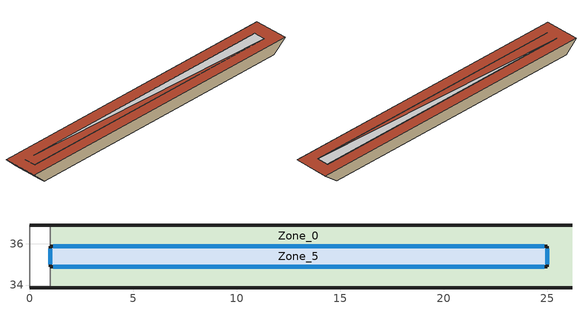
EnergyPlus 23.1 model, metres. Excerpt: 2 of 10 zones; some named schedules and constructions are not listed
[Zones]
Zone_0
 floor to Zone_1 (Interior Partition (Mass)_FLIPPED): 25,33.87,35.54 25,36.88,35.51 26.2,36.89,36.51 26.2,33.88,36.54
 floor to Zone_4 (Interior Partition (Mass)_FLIPPED): 25,34.37,35.54 1,34.37,35.54 1,36.88,35.51 25,36.88,35.51
 floor to Zone_9 (Interior Partition (Mass)_FLIPPED): 25,34.37 25,33.87 1,33.87 1,34.37 z35.54
 wall outside (300mmInsulation 200mmConcrete): 0,33.88,36.54 1,33.87,35.54 25,33.87,35.54 26.2,33.88,36.54; 26.2,36.89,36.51 25,36.88,35.51 1,36.88,35.51 0,36.89,36.51
 wall to Zone_3 (200mmConcrete): 1,36.88,35.51 1,33.87,35.54 0,33.88,36.54 0,36.89,36.51
 ceiling to Zone_5 (Interior Partition (Mass)): 1,34.88,36.53 25,34.88,36.53 25,35.88,36.52 1,35.88,36.52
 roof outside (UVal_0.4_Mass): 0,33.88,36.54 25,33.88,36.54 25,35.88,36.52 1,35.88,36.52 25,34.88,36.53 25,33.88,36.54 26.2,33.88,36.54 26.2,36.89,36.51 0,36.89,36.51
Zone_5
 floor outside (90.1-2019 Nonresidential CZ 0 Exterior Floor (Mass)): 1,34.88,36.03 1,35.88,36.02 25,35.88,36.02 25,34.88,36.03
 wall outside (300mmInsulation 200mmConcrete): 25,35.88 1,35.88 z36.02:36.52; 1,34.88 25,34.88 z36.03:36.53; 1,35.88,36.02 1,34.88,36.03 1,34.88,36.53 1,35.88,36.52; 25,34.88,36.03 25,35.88,36.02 25,35.88,36.52 25,34.88,36.53
 window (90.1-2019 Nonresidential CZ 0 Glazing (Operable)): 24.85,35.88 1.15,35.88 z36.17:36.37; 1.15,34.88 24.85,34.88 z36.18:36.38; 1,35.76,36.14 1,35,36.15 1,35,36.41 1,35.76,36.4; 25,35,36.15 25,35.76,36.14 25,35.76,36.4 25,35,36.41
[Schedule:Week:Daily]
CoolAvail_Zone_2_44; CoolAvail_Zone_3_44: 897f33f9-900e-4ed1-a854-7f0bee4c056a, cce2893e-56e9-4171-82fe-0ac7a434a1a4, b83eae35-e8e5-4e6a-967b-256ca19203ad, 3c330148-bf00-4656-a9fb-1b584fb3e688, 39187672-03f1-4900-9a67-cb244cdaf7ce, 8d3c0250-4ede-460f-9922-d72961bbfba5, e49922c3-2832-4554-8817-18f3a18fe63b, 897f33f9-900e-4ed1-a854-7f0bee4c056a, 897f33f9-900e-4ed1-a854-7f0bee4c056a, 897f33f9-900e-4ed1-a854-7f0bee4c056a, 897f33f9-900e-4ed1-a854-7f0bee4c056a, 897f33f9-900e-4ed1-a854-7f0bee4c056a
CoolAvail_Zone_2_45; CoolAvail_Zone_3_45: 8674fd5b-b801-4faa-bce4-9e0a39de3dc9, 0a143e83-cd71-4f17-9422-728ab1938fa5, 4fb8836c-22fb-43b1-bd8a-135fe3bf144e, b82aedc6-f1bf-4091-a693-2b60d0b8892e, d2f73c59-439e-4358-b1a9-26716f77748e, 06797650-2600-45c4-aa79-5cae9983f535, 8674fd5b-b801-4faa-bce4-9e0a39de3dc9, 8674fd5b-b801-4faa-bce4-9e0a39de3dc9, 8674fd5b-b801-4faa-bce4-9e0a39de3dc9, 8674fd5b-b801-4faa-bce4-9e0a39de3dc9, 8674fd5b-b801-4faa-bce4-9e0a39de3dc9, 8674fd5b-b801-4faa-bce4-9e0a39de3dc9
CoolAvail_Zone_2_46; CoolAvail_Zone_3_46: db6bd144-f0b1-430b-9930-fc90391aa766, af44f18e-cf0e-4473-852e-339f186b0a9b, 93022daf-0d52-4690-bc5e-014e1e4f5090, 7ee4b716-c26d-4012-8ada-236534e4c536, 236ba8d7-de8c-40f3-9cfe-53890e29b154, 15f9e338-e18c-4a2c-b03b-6a1ab81a2a3b, 086c6062-0ff3-48bb-a2f7-b973df01245a, db6bd144-f0b1-430b-9930-fc90391aa766, db6bd144-f0b1-430b-9930-fc90391aa766, db6bd144-f0b1-430b-9930-fc90391aa766, db6bd144-f0b1-430b-9930-fc90391aa766, db6bd144-f0b1-430b-9930-fc90391aa766
CoolAvail_Zone_2_47; CoolAvail_Zone_3_47: c07e958e-821d-473c-b56e-d188382d6686, f7008af6-611f-4aa6-adc9-edd346c0ed61, 54198d49-aa27-45ae-8295-3dc0fa00e05a, 8569d59f-22dc-4d83-ac0c-f613e85bd66f, 75266a25-0493-4553-a4a9-7f7b671db3a9, 4c41db29-5e33-41d1-89d6-6f1a2ea6aac4, 1b7dced8-3c03-4cc3-b43d-19c2dc94e25d, c07e958e-821d-473c-b56e-d188382d6686, c07e958e-821d-473c-b56e-d188382d6686, c07e958e-821d-473c-b56e-d188382d6686, c07e958e-821d-473c-b56e-d188382d6686, c07e958e-821d-473c-b56e-d188382d6686
CoolAvail_Zone_2_48; CoolAvail_Zone_3_48: 3f821755-d373-48be-a91e-450674ddfe94, d3726035-5f63-47d8-9b68-8ab7dd0a8784, 9afe40b5-8211-46e8-8bbb-c3520248ccfe, ce102eab-fa2a-430d-8d18-cc8a2d1ebf32, e34b27b9-d551-40f9-8ee0-fe2d738792a9, dded3e18-7559-47e5-9631-7a7929ee8119, 4d01a908-7b32-459e-91c3-883bc0529156, 3f821755-d373-48be-a91e-450674ddfe94, 3f821755-d373-48be-a91e-450674ddfe94, 3f821755-d373-48be-a91e-450674ddfe94, 3f821755-d373-48be-a91e-450674ddfe94, 3f821755-d373-48be-a91e-450674ddfe94
CoolAvail_Zone_2_49; CoolAvail_Zone_3_49: d749f193-22f8-4ca5-9a4e-9a3e754f61a8, 2e83cc6e-d3e6-4391-a77f-12d54c76947f, 76bb978b-2141-418d-bac7-6f8567dfb1b9, 1b766c20-173e-4a48-8068-f49523e94018, 7d1e5539-0d09-4f1e-a9d0-a4468c70c286, 455d8e16-54b5-44f3-b654-8be91ab41ea8, 105020a7-21fe-45f0-946d-92ad03a9c68f, d749f193-22f8-4ca5-9a4e-9a3e754f61a8, d749f193-22f8-4ca5-9a4e-9a3e754f61a8, d749f193-22f8-4ca5-9a4e-9a3e754f61a8, d749f193-22f8-4ca5-9a4e-9a3e754f61a8, d749f193-22f8-4ca5-9a4e-9a3e754f61a8
CoolAvail_Zone_2_50; CoolAvail_Zone_3_50: 26233095-1122-4294-89f0-ec536f4f6059, fab28e9f-757b-4809-9e0e-c09ee3751ff2, 72dfc7b6-58c6-432d-a90c-d54468001915, e02b824c-f300-4066-9b3f-ab6cf6b55593, 8ac29494-6d8e-4f08-9f7f-333abb4ab697, da62fc72-9381-4f05-ae27-9f2c987f1a34, 7f804b53-8e1e-4a55-91e6-4e66c33f0c98, 26233095-1122-4294-89f0-ec536f4f6059, 26233095-1122-4294-89f0-ec536f4f6059, 26233095-1122-4294-89f0-ec536f4f6059, 26233095-1122-4294-89f0-ec536f4f6059, 26233095-1122-4294-89f0-ec536f4f6059
CoolAvail_Zone_2_51; CoolAvail_Zone_3_51: d6af75a2-8d3f-4442-9c0e-ffeef52f4a88, 6d4c97b6-875e-41f0-b058-0b939067abdb, b14ee03f-cd61-48c8-83e5-1573b0f6543a, 9a210359-8b25-4e8a-89b2-9030bd3b06f0, 7aaa36e2-a8ea-4da8-9ad4-f4f0c80df4fb, 6662dfcd-185a-49e7-8e21-4b0e02894cb5, c210aa6e-699b-4c48-83bb-516c4d74cfd0, d6af75a2-8d3f-4442-9c0e-ffeef52f4a88, d6af75a2-8d3f-4442-9c0e-ffeef52f4a88, d6af75a2-8d3f-4442-9c0e-ffeef52f4a88, d6af75a2-8d3f-4442-9c0e-ffeef52f4a88, d6af75a2-8d3f-4442-9c0e-ffeef52f4a88
CoolAvail_Zone_2_52; CoolAvail_Zone_3_52: 1078bcb6-1a25-4014-bcad-e253c9efc353, 1078bcb6-1a25-4014-bcad-e253c9efc353, 1078bcb6-1a25-4014-bcad-e253c9efc353, 1078bcb6-1a25-4014-bcad-e253c9efc353, 1078bcb6-1a25-4014-bcad-e253c9efc353, 1078bcb6-1a25-4014-bcad-e253c9efc353, 1078bcb6-1a25-4014-bcad-e253c9efc353, 1078bcb6-1a25-4014-bcad-e253c9efc353, 1078bcb6-1a25-4014-bcad-e253c9efc353, 1078bcb6-1a25-4014-bcad-e253c9efc353, 1078bcb6-1a25-4014-bcad-e253c9efc353, 1078bcb6-1a25-4014-bcad-e253c9efc353
CoolAvail_Zone_3_0: 26128329-a49c-462a-9c65-336d64e03bce, ffc6a95d-d4a1-47bb-b88f-23d788c2bf29, 7ec457ae-2b84-446e-ac73-69dfd6062cb9, 346ea321-adf6-498f-ac46-00ea87e15e3c, 68d4db8a-cd9e-4515-a9a3-8d937d685b81, 6c2d310b-273f-410a-89f7-1805d80d1e96, 18a13f5e-4ed7-482c-b7a1-724b896db6e4, 26128329-a49c-462a-9c65-336d64e03bce, 26128329-a49c-462a-9c65-336d64e03bce, 26128329-a49c-462a-9c65-336d64e03bce, 26128329-a49c-462a-9c65-336d64e03bce, 26128329-a49c-462a-9c65-336d64e03bce
CoolAvail_Zone_3_1: 7164f43f-7629-494b-9241-abfe7005886f, eea84938-3f2c-4198-8930-aa0f154303ca, 1f8974ce-10b4-41a2-9884-31a29a277223, b95b9b22-7183-480b-83c9-f689512fde90, 7a8470b1-fba1-4a9f-a13f-e9dc9952319e, 0cd271bc-c703-4da0-8d19-fef8b674692d, 62c26efe-f6cd-477e-9e4c-5e679ff38d5d, 7164f43f-7629-494b-9241-abfe7005886f, 7164f43f-7629-494b-9241-abfe7005886f, 7164f43f-7629-494b-9241-abfe7005886f, 7164f43f-7629-494b-9241-abfe7005886f, 7164f43f-7629-494b-9241-abfe7005886f
CoolAvail_Zone_3_2: 6023a845-a1c0-4990-ad85-f4ca74dafc78, 67fc87cf-ce2b-41cc-9440-1e0e2276db63, 7a8470b1-fba1-4a9f-a13f-e9dc9952319e, de9248ce-a475-488b-b092-ba2fc47f884d, ffc6a95d-d4a1-47bb-b88f-23d788c2bf29, a6578f83-0fec-4798-92dd-29eae890b0c9, 4199064a-1529-4171-aca4-b9dd580a48a0, 6023a845-a1c0-4990-ad85-f4ca74dafc78, 6023a845-a1c0-4990-ad85-f4ca74dafc78, 6023a845-a1c0-4990-ad85-f4ca74dafc78, 6023a845-a1c0-4990-ad85-f4ca74dafc78, 6023a845-a1c0-4990-ad85-f4ca74dafc78
CoolAvail_Zone_3_3: 4fba21c8-22b2-41a6-a59f-d5a67b32b3be, 70ec4768-6183-4381-810d-2385883a66fe, 743a8416-6892-4693-8cab-3386d2d731b2, cc1bc7ec-186a-4053-9078-072b368fb057, 1eac853b-f9b5-4378-aa0f-5e0ead8969a1, 26128329-a49c-462a-9c65-336d64e03bce, b9559528-1d66-4457-ad8d-24ba14e98f91, 4fba21c8-22b2-41a6-a59f-d5a67b32b3be, 4fba21c8-22b2-41a6-a59f-d5a67b32b3be, 4fba21c8-22b2-41a6-a59f-d5a67b32b3be, 4fba21c8-22b2-41a6-a59f-d5a67b32b3be, 4fba21c8-22b2-41a6-a59f-d5a67b32b3be
CoolAvail_Zone_3_4: 69cf3f64-1790-47ce-9ffe-870b6eae9fa3, a2606a62-1cc4-4a4d-9957-ee04bef5b3a4, 17075a1b-6599-46ea-9f5a-90b479617e5c, ae8ab2fa-f8e5-4340-9721-e04c586f310a, b12baa50-9ce2-465b-8923-5503bc9c8547, 90c5aa04-2100-42e2-bce3-04d9d9818eda, a2606a62-1cc4-4a4d-9957-ee04bef5b3a4, 69cf3f64-1790-47ce-9ffe-870b6eae9fa3, 69cf3f64-1790-47ce-9ffe-870b6eae9fa3, 69cf3f64-1790-47ce-9ffe-870b6eae9fa3, 69cf3f64-1790-47ce-9ffe-870b6eae9fa3, 69cf3f64-1790-47ce-9ffe-870b6eae9fa3
CoolAvail_Zone_3_5: b9676c6e-9c11-4298-9a78-c99a300fc6af, a47f9877-64a6-4272-b029-2d400106ce92, f3131cd5-39ca-4246-a29d-ecc3657f6b71, 604f2ce9-409e-408d-bb1a-d8c02a4a93ba, b1de7d1b-d140-4419-81a4-46bcb6597c08, c05c8beb-8b61-4d35-8522-e71affdac5f8, 9460b2d5-9b17-4edd-84e5-bb32d14f65f1, b9676c6e-9c11-4298-9a78-c99a300fc6af, b9676c6e-9c11-4298-9a78-c99a300fc6af, b9676c6e-9c11-4298-9a78-c99a300fc6af, b9676c6e-9c11-4298-9a78-c99a300fc6af, b9676c6e-9c11-4298-9a78-c99a300fc6af
CoolAvail_Zone_3_6: 4825c346-50d4-4f60-ac18-61646baccc39, c3a7118f-9858-4c1a-9065-92c86fd2ce47, cc65cf8b-ad84-46d3-841b-9f3fed0eaa0c, 865d1c69-0b9e-4efa-9cd9-44acacb2e463, 6787fef0-3d34-4ff5-af86-dab837380132, 7c6381cc-5b55-49da-8322-ec5a5ece2b28, 1f42ac5f-69d3-40f8-b05b-59f70a2297f2, 4825c346-50d4-4f60-ac18-61646baccc39, 4825c346-50d4-4f60-ac18-61646baccc39, 4825c346-50d4-4f60-ac18-61646baccc39, 4825c346-50d4-4f60-ac18-61646baccc39, 4825c346-50d4-4f60-ac18-61646baccc39
CoolAvail_Zone_3_7: ed8f30d5-4e58-4bd8-be9f-2f7e72377be0, cda3fa70-d411-4153-910d-d1ea203522ce, d0da784f-1475-43dc-8f9b-f9596f81764a, 5a9cd386-6dde-4e57-98bc-6c021d4b4641, d45ff4bc-0f80-46f5-8910-e49af15cc98d, ff4ec9a2-cc1f-48b8-8e96-368cc7353a53, d29247bc-790b-4132-ba5a-d047e7aefb11, ed8f30d5-4e58-4bd8-be9f-2f7e72377be0, ed8f30d5-4e58-4bd8-be9f-2f7e72377be0, ed8f30d5-4e58-4bd8-be9f-2f7e72377be0, ed8f30d5-4e58-4bd8-be9f-2f7e72377be0, ed8f30d5-4e58-4bd8-be9f-2f7e72377be0
CoolAvail_Zone_3_8: f3175d0e-35d9-4439-b0aa-6b1563fa926c, aabe9b6c-e614-4a09-a937-79109e35ecdb, 89886e4c-dae1-4523-96eb-67b856de2bfb, aab2ec88-fad6-44b6-b865-30069ee1f08c, c7789eea-a7a2-4639-a7f6-11bfa0d1b582, 84d716f2-fcba-4c29-9d14-1c0ac03fc866, 0a143e83-cd71-4f17-9422-728ab1938fa5, f3175d0e-35d9-4439-b0aa-6b1563fa926c, f3175d0e-35d9-4439-b0aa-6b1563fa926c, f3175d0e-35d9-4439-b0aa-6b1563fa926c, f3175d0e-35d9-4439-b0aa-6b1563fa926c, f3175d0e-35d9-4439-b0aa-6b1563fa926c
CoolAvail_Zone_3_9: 7a0da003-bc82-4f23-ab69-61e5f7eedec5, 560757e2-053c-4463-a1ce-e2d631b9b847, 0a143e83-cd71-4f17-9422-728ab1938fa5, 4d4032d5-8fce-4c25-b939-b4acca6882aa, 5a9531e6-8b83-44fe-8bb2-b31c1ab7d0f4, 2a7afb4d-5dc2-4b14-a3b2-085157eb2d87, bd08f717-5fdb-4f75-ae98-62cf7cc61b90, 7a0da003-bc82-4f23-ab69-61e5f7eedec5, 7a0da003-bc82-4f23-ab69-61e5f7eedec5, 7a0da003-bc82-4f23-ab69-61e5f7eedec5, 7a0da003-bc82-4f23-ab69-61e5f7eedec5, 7a0da003-bc82-4f23-ab69-61e5f7eedec5
CoolAvail_Zone_3_10: 17d694e7-a3c3-418d-9186-ff37bdbbb1d7, 0a143e83-cd71-4f17-9422-728ab1938fa5, 9fda8791-29e9-49cc-9025-0fc42e0ce243, 23db5ed2-c412-4876-b25f-0793a50ab920, fc9819a5-a7a8-470e-ab99-db347ae4e144, 761dc9e9-92e1-4a90-93cf-91c7b3f81479, 96a6c59c-fbd3-4824-80f8-1d3866c75101, 17d694e7-a3c3-418d-9186-ff37bdbbb1d7, 17d694e7-a3c3-418d-9186-ff37bdbbb1d7, 17d694e7-a3c3-418d-9186-ff37bdbbb1d7, 17d694e7-a3c3-418d-9186-ff37bdbbb1d7, 17d694e7-a3c3-418d-9186-ff37bdbbb1d7
CoolAvail_Zone_3_11: 0a143e83-cd71-4f17-9422-728ab1938fa5, 4a87fd1e-b5fe-4231-a6b1-4b67dd32aa59, d7f0d4f1-ab2f-42f6-8717-3ce23bde9407, b5c54b92-bcc4-473c-bcf1-133da9fe95cc, a9b29cc3-23d7-49fb-8f39-3d85835c3b23, d0b564ea-e383-47b1-be1e-dc4d810b31cd, bb115e9a-4528-47b1-8fc0-19a819fb9404, 0a143e83-cd71-4f17-9422-728ab1938fa5, 0a143e83-cd71-4f17-9422-728ab1938fa5, 0a143e83-cd71-4f17-9422-728ab1938fa5, 0a143e83-cd71-4f17-9422-728ab1938fa5, 0a143e83-cd71-4f17-9422-728ab1938fa5
CoolAvail_Zone_3_12: b6b0ad12-b3c1-481c-b9f1-5acc0e674619, 1739440a-2f14-4577-94f2-53e56cbe0b48, 24fb377b-7fca-4feb-954a-66d58489e97a, fd0e931d-f427-422f-b769-3dc5b1793982, f9c79e93-5e8b-42da-88a0-5c8fa0b4c526, d02671bd-c2a3-4776-a2b3-cd4210fb431e, 712e4034-84fe-481c-9840-f755857050d9, b6b0ad12-b3c1-481c-b9f1-5acc0e674619, b6b0ad12-b3c1-481c-b9f1-5acc0e674619, b6b0ad12-b3c1-481c-b9f1-5acc0e674619, b6b0ad12-b3c1-481c-b9f1-5acc0e674619, b6b0ad12-b3c1-481c-b9f1-5acc0e674619
CoolAvail_Zone_3_13: 28efdf05-0f4b-451e-8c23-20d551e88e14, 27b80191-4557-4104-8bb1-e63b0cb6580a, ce56b4e4-d86d-4331-9bb7-390510d35bc2, e4e2a8df-a270-449e-bc5b-4324a7a5022c, 8bb8680e-d5c2-40b5-b05e-99c5a2425baf, f530f5bc-f477-4397-a6c6-14ceea88d037, 8e7e5144-0e29-4ea1-8231-a33c3fc82d74, 28efdf05-0f4b-451e-8c23-20d551e88e14, 28efdf05-0f4b-451e-8c23-20d551e88e14, 28efdf05-0f4b-451e-8c23-20d551e88e14, 28efdf05-0f4b-451e-8c23-20d551e88e14, 28efdf05-0f4b-451e-8c23-20d551e88e14
CoolAvail_Zone_3_14: 3d33a212-503c-40d0-9ed0-24d3134ffe09, 70460fb7-dcc5-4d58-814f-1b1e46aead27, 5e2a3386-f270-4096-9afb-6b8a723f140a, 69fe6724-1ccc-4d02-a542-3811eccb1b57, 7ff846aa-aef5-42cb-881b-a60a1771d837, 446bb8a1-ab85-4d4a-a89b-364b6581748b, 036445e2-b225-4bc6-8bca-024f287c0ea6, 3d33a212-503c-40d0-9ed0-24d3134ffe09, 3d33a212-503c-40d0-9ed0-24d3134ffe09, 3d33a212-503c-40d0-9ed0-24d3134ffe09, 3d33a212-503c-40d0-9ed0-24d3134ffe09, 3d33a212-503c-40d0-9ed0-24d3134ffe09
CoolAvail_Zone_3_15: 26d83129-131d-4a7d-8ac0-b1060d132821, 0e35c78a-022f-40a5-8027-6e208e5ad6e3, da46bbde-d27d-4db4-b081-f6c76ac3d6ae, bf61dd20-51ba-4e41-94da-0c9cba887544, 3f2b6444-cd72-44bc-aec0-1e53521e674d, b4baf8b9-d35b-4d8c-ad21-b320ef6debc3, 6626ade1-789e-4a35-851e-c1756bb77c67, 26d83129-131d-4a7d-8ac0-b1060d132821, 26d83129-131d-4a7d-8ac0-b1060d132821, 26d83129-131d-4a7d-8ac0-b1060d132821, 26d83129-131d-4a7d-8ac0-b1060d132821, 26d83129-131d-4a7d-8ac0-b1060d132821
CoolAvail_Zone_3_16: 0955a33e-2b42-4e37-8f6e-7579b4034070, b01a01a1-7a07-42fc-a84d-51f25bf08ee4, 1762e173-b534-45a6-b960-29bbe44aace2, 65baea4b-485f-4b36-bbd7-9b80a3d2e53b, ba5c4833-961b-4877-84fa-b8c2ab6ea4b1, d209889c-2d33-4c58-a33f-b89cbf890c4d, 6f706008-9f60-4919-b369-57b30f34258f, 0955a33e-2b42-4e37-8f6e-7579b4034070, 0955a33e-2b42-4e37-8f6e-7579b4034070, 0955a33e-2b42-4e37-8f6e-7579b4034070, 0955a33e-2b42-4e37-8f6e-7579b4034070, 0955a33e-2b42-4e37-8f6e-7579b4034070
CoolAvail_Zone_3_17: 31deaa9e-b116-4580-8a71-811229ae0aaa, abfe7c1c-b156-4108-a5ee-e9c6d44be93c, 01758040-7c91-4301-9df9-204fde4e73fb, 59f00bd5-7e8f-453e-98e2-b669a7e37de7, 15202f56-a887-42bf-9e9f-5be8b6005a0d, 81a05240-546d-4c94-8ed6-bb396fd965ed, b35077cb-8a57-4378-b1ca-af1ceea6528f, 31deaa9e-b116-4580-8a71-811229ae0aaa, 31deaa9e-b116-4580-8a71-811229ae0aaa, 31deaa9e-b116-4580-8a71-811229ae0aaa, 31deaa9e-b116-4580-8a71-811229ae0aaa, 31deaa9e-b116-4580-8a71-811229ae0aaa
CoolAvail_Zone_3_18: 5c5a4e26-71e4-42e3-8a73-b0b0c5056f89, 0151d82a-0480-40df-81c4-e70aaeed28f2, 5cf7e0b3-6d71-4a3a-90c1-46dae67eac35, 5c5a4e26-71e4-42e3-8a73-b0b0c5056f89, e1e0a4a8-b3b8-4ce8-b014-475056c52d8b, 867dd1cd-1711-4138-8bf3-20f96c500f98, df172223-f764-49c2-9171-b10852bc4956, 5c5a4e26-71e4-42e3-8a73-b0b0c5056f89, 5c5a4e26-71e4-42e3-8a73-b0b0c5056f89, 5c5a4e26-71e4-42e3-8a73-b0b0c5056f89, 5c5a4e26-71e4-42e3-8a73-b0b0c5056f89, 5c5a4e26-71e4-42e3-8a73-b0b0c5056f89
CoolAvail_Zone_3_19: 37ef8897-8bc5-408e-b2b4-b8d7d30b22dc, 866ff3b9-be31-4651-8289-1c5911b79d86, ee189984-607a-4dd1-ae73-8fcb10790cc0, 34d8368c-40ba-4988-b3fc-4b490afa0ebe, a6d3308d-77ee-458e-9821-a5734c643cbb, a626b689-1697-4f16-a2e5-8d6255b86500, 2eb27994-ff50-4560-928d-655cb1ceed32, 37ef8897-8bc5-408e-b2b4-b8d7d30b22dc, 37ef8897-8bc5-408e-b2b4-b8d7d30b22dc, 37ef8897-8bc5-408e-b2b4-b8d7d30b22dc, 37ef8897-8bc5-408e-b2b4-b8d7d30b22dc, 37ef8897-8bc5-408e-b2b4-b8d7d30b22dc
CoolAvail_Zone_3_20: 80368e80-d8cc-4b57-a2c1-f7b5cdc30fcd, 9e4573f8-e1a7-4b68-90b6-66205e68623d, 37ef8897-8bc5-408e-b2b4-b8d7d30b22dc, 39ed11b3-ef2d-44c3-9c2a-c586066af89d, 150b0c3b-f5e9-4222-be3d-d8cc0feeb11e, 0f07a0f2-23d3-4edc-8d40-3618e3be2d40, a629ef8c-2b37-435e-94ac-01df1ea7d2eb, 80368e80-d8cc-4b57-a2c1-f7b5cdc30fcd, 80368e80-d8cc-4b57-a2c1-f7b5cdc30fcd, 80368e80-d8cc-4b57-a2c1-f7b5cdc30fcd, 80368e80-d8cc-4b57-a2c1-f7b5cdc30fcd, 80368e80-d8cc-4b57-a2c1-f7b5cdc30fcd
CoolAvail_Zone_3_21: 45ab39a9-4205-4296-844c-e2cf7418a2d5, a47f9877-64a6-4272-b029-2d400106ce92, 57772238-412a-466c-9758-968421dfcb29, faae22dc-67ed-4471-ac36-4d8f21a8b9d4, 42ed1921-6056-48dc-86a2-962c248314d9, 0198b9c3-e725-4b88-a6d2-d6b10227dd52, a4c6dd20-9bc0-49d4-87b0-635ae5130ca8, 45ab39a9-4205-4296-844c-e2cf7418a2d5, 45ab39a9-4205-4296-844c-e2cf7418a2d5, 45ab39a9-4205-4296-844c-e2cf7418a2d5, 45ab39a9-4205-4296-844c-e2cf7418a2d5, 45ab39a9-4205-4296-844c-e2cf7418a2d5
CoolAvail_Zone_3_22: 570886b1-58c4-457d-ac38-5adb74ed5e92, 0c5fc461-35c2-4594-bf42-7ee29993cee0, 3381a151-3611-4f8a-ad7f-3ff51188158a, e182efa2-cca1-4f84-8820-ac13e0f118db, 5509c26c-c147-432c-a522-aa0e6fa0e644, ebacf99d-e8da-48b9-b5ad-0108547cc8ae, e23992b2-e676-4aaf-a538-d0a8f41620c4, 570886b1-58c4-457d-ac38-5adb74ed5e92, 570886b1-58c4-457d-ac38-5adb74ed5e92, 570886b1-58c4-457d-ac38-5adb74ed5e92, 570886b1-58c4-457d-ac38-5adb74ed5e92, 570886b1-58c4-457d-ac38-5adb74ed5e92
CoolAvail_Zone_3_23: 6c6c912e-38e2-490f-b220-cfdcfb22ad86, 82cdd992-5932-44f5-af20-b511eab67c35, 417d993f-43d2-4ff8-975c-b358da88f9bb, 5feb200d-eaa1-4e77-9e4f-a0e77642597a, dcc79149-b959-47e7-8848-493a315d61d0, 945fc0f3-484d-4b2b-a273-856191adf391, 05f2b50d-8e04-4550-9c13-db7624886ff0, 6c6c912e-38e2-490f-b220-cfdcfb22ad86, 6c6c912e-38e2-490f-b220-cfdcfb22ad86, 6c6c912e-38e2-490f-b220-cfdcfb22ad86, 6c6c912e-38e2-490f-b220-cfdcfb22ad86, 6c6c912e-38e2-490f-b220-cfdcfb22ad86
CoolAvail_Zone_3_24: be5c8f49-d87e-4c16-be82-4cc61e9b0dd0, 41220c13-cb08-450f-beee-d2d892435e77, 38490062-87ed-46bb-8adf-f158cdf2b034, 0cdfbd29-5919-428a-a7b5-4e2293dcdb32, 3aba190e-3d90-4987-9308-a3fcb793d781, e089dff4-6ebe-4b6a-a2f4-a18efa07b05e, 45864a94-f36e-45b5-84df-de7966b719d4, be5c8f49-d87e-4c16-be82-4cc61e9b0dd0, be5c8f49-d87e-4c16-be82-4cc61e9b0dd0, be5c8f49-d87e-4c16-be82-4cc61e9b0dd0, be5c8f49-d87e-4c16-be82-4cc61e9b0dd0, be5c8f49-d87e-4c16-be82-4cc61e9b0dd0
CoolAvail_Zone_3_25: f651d182-9ffa-448d-b3bb-1db3778a2b42, 159349e4-3b38-41f5-a5dd-d0505b8291f4, 2e91a4a2-59e1-4e80-ba93-5ac0191b8a99, 6f42a927-a76e-4a30-a991-11c41d5897f9, 0c86296e-feb0-4f37-a20a-831bbe904953, c76b5d6c-9250-4d2d-9df6-f6734dff384b, 9afddc16-a976-42a1-aec2-a38cabd5b7ab, f651d182-9ffa-448d-b3bb-1db3778a2b42, f651d182-9ffa-448d-b3bb-1db3778a2b42, f651d182-9ffa-448d-b3bb-1db3778a2b42, f651d182-9ffa-448d-b3bb-1db3778a2b42, f651d182-9ffa-448d-b3bb-1db3778a2b42
CoolAvail_Zone_3_26: 2d30eaa6-4708-41b4-9740-215df8f72218, 24c93f5d-cb47-4e21-aff8-68fd0f53a1ed, 68ba062c-caf0-48ae-a78a-ed71de20fc23, a3cdf32c-6085-4ead-a52c-e1562a15795d, f4e45d8a-f0a0-478f-a15f-18b249b74cc3, 9d953807-ff80-4617-85d4-abe27fac3636, 5e2a5ff9-d44a-4a84-b6fc-ec108ddc0fb9, 2d30eaa6-4708-41b4-9740-215df8f72218, 2d30eaa6-4708-41b4-9740-215df8f72218, 2d30eaa6-4708-41b4-9740-215df8f72218, 2d30eaa6-4708-41b4-9740-215df8f72218, 2d30eaa6-4708-41b4-9740-215df8f72218
CoolAvail_Zone_3_27: 5703f235-9901-4922-8e4b-a7fe87b1f65f, c94d1906-7a26-47d8-8a4b-06f594db9e9e, 7ff905aa-2ef4-4019-95e1-18739e4b7b9e, 33deab64-5739-4c8a-86c3-f2ffcf0da82b, 665f259e-6582-49ec-8a11-d1022598e93c, 6e5f01bd-541c-4f25-b722-4cb4b9198d04, 45ac16c2-9cdf-497c-acaa-cd679a3027f6, 5703f235-9901-4922-8e4b-a7fe87b1f65f, 5703f235-9901-4922-8e4b-a7fe87b1f65f, 5703f235-9901-4922-8e4b-a7fe87b1f65f, 5703f235-9901-4922-8e4b-a7fe87b1f65f, 5703f235-9901-4922-8e4b-a7fe87b1f65f
CoolAvail_Zone_3_28: c12e9dc4-7288-44a9-b1f1-93628059383e, 860b97a4-cdef-4a85-acf1-803019d13dfd, b348c4ee-ae31-477c-a956-b14a1f04bed9, 499b130d-fa05-43d8-a81d-46032889cd28, 59f00bd5-7e8f-453e-98e2-b669a7e37de7, 773f7ea3-f884-41e6-bf00-bde8b1b626e3, 45ab39a9-4205-4296-844c-e2cf7418a2d5, c12e9dc4-7288-44a9-b1f1-93628059383e, c12e9dc4-7288-44a9-b1f1-93628059383e, c12e9dc4-7288-44a9-b1f1-93628059383e, c12e9dc4-7288-44a9-b1f1-93628059383e, c12e9dc4-7288-44a9-b1f1-93628059383e
CoolAvail_Zone_3_29: e582b90c-61b2-4792-898c-f19ce0b16e24, 3c9da072-29d0-4cb3-8dc0-e2f7d1e52aaa, da9a5cf6-e4f2-40b3-87de-b9e13efcead6, 1e99276b-8cb3-4f1c-97ee-e30ab6db488b, 59f00bd5-7e8f-453e-98e2-b669a7e37de7, 59f00bd5-7e8f-453e-98e2-b669a7e37de7, fe98ff80-d361-4b1b-98d9-c6d53ee18ae0, e582b90c-61b2-4792-898c-f19ce0b16e24, e582b90c-61b2-4792-898c-f19ce0b16e24, e582b90c-61b2-4792-898c-f19ce0b16e24, e582b90c-61b2-4792-898c-f19ce0b16e24, e582b90c-61b2-4792-898c-f19ce0b16e24
CoolAvail_Zone_3_30: 00bc2c82-d2ff-4e62-b0d2-cc27d643ad25, 0a143e83-cd71-4f17-9422-728ab1938fa5, dd50eee9-18e4-48ff-ae56-5a46db353e6b, 67154714-7420-482a-a29d-0c08389380bb, 0a656ffe-e1a8-4ce0-9e92-7c112564d05c, 712cadd7-5f65-4fb7-85ef-8a23cbf408e0, 3fc4708c-a9da-40d0-a68e-07e41d117dd7, 00bc2c82-d2ff-4e62-b0d2-cc27d643ad25, 00bc2c82-d2ff-4e62-b0d2-cc27d643ad25, 00bc2c82-d2ff-4e62-b0d2-cc27d643ad25, 00bc2c82-d2ff-4e62-b0d2-cc27d643ad25, 00bc2c82-d2ff-4e62-b0d2-cc27d643ad25
CoolAvail_Zone_3_31: 093122db-5e39-49b3-9628-7bf1e0a3514e, 39ed11b3-ef2d-44c3-9c2a-c586066af89d, da9a5cf6-e4f2-40b3-87de-b9e13efcead6, eb521d3e-370a-4b88-aca1-a2b4d3be689b, 9098a60b-5a31-4c15-b901-7811c973d18a, c210aa6e-699b-4c48-83bb-516c4d74cfd0, e50e31d9-e36e-4bf8-864a-08c5ccfa71f4, 093122db-5e39-49b3-9628-7bf1e0a3514e, 093122db-5e39-49b3-9628-7bf1e0a3514e, 093122db-5e39-49b3-9628-7bf1e0a3514e, 093122db-5e39-49b3-9628-7bf1e0a3514e, 093122db-5e39-49b3-9628-7bf1e0a3514e
CoolAvail_Zone_3_32: 4564370a-dbd3-46a3-8e62-7064a130af1d, 93ce8923-62a6-4984-b602-1d9d3585ee49, ea020e99-a00e-4d51-9761-ef8fea73946e, dc07d6b5-028a-446e-8467-8792d517eb59, aec8033a-3bd2-43ea-a500-471275ac03ca, 2ff1cd9e-d6e8-4299-a105-eccd13676156, 15ec5878-5701-4388-8271-d5ec87122adb, 4564370a-dbd3-46a3-8e62-7064a130af1d, 4564370a-dbd3-46a3-8e62-7064a130af1d, 4564370a-dbd3-46a3-8e62-7064a130af1d, 4564370a-dbd3-46a3-8e62-7064a130af1d, 4564370a-dbd3-46a3-8e62-7064a130af1d
CoolAvail_Zone_3_33: 438c41fb-884a-4d2d-b386-e0d43cf8b118, 3d455c41-90bc-4eda-b170-a67018ace141, b617a6ff-44d1-4cb1-b5cb-7e4028cafc5b, 2d55e87e-183f-42d8-9019-c8f176ab5d6e, fb3308b8-f4a8-40cf-a46d-bdd55a44b55e, 57772238-412a-466c-9758-968421dfcb29, 36f0db73-9b9e-42ba-a108-4fac0f940515, 438c41fb-884a-4d2d-b386-e0d43cf8b118, 438c41fb-884a-4d2d-b386-e0d43cf8b118, 438c41fb-884a-4d2d-b386-e0d43cf8b118, 438c41fb-884a-4d2d-b386-e0d43cf8b118, 438c41fb-884a-4d2d-b386-e0d43cf8b118
CoolAvail_Zone_3_34: 90060234-5f94-4b87-be29-15c22bd769d7, f9483efa-1f2d-4ba2-b8ba-4dbab37ddaed, 8d0dfef7-77fd-49d6-acb2-1a78adbb30af, 46b273b4-8a6f-4d61-905e-c87f2529c56e, b6528512-a8a0-40de-8129-de250475351d, 657df98d-f030-4795-a477-9a217d6aa4a2, ad7f5a86-d635-428e-bfc6-43c6ff573741, 90060234-5f94-4b87-be29-15c22bd769d7, 90060234-5f94-4b87-be29-15c22bd769d7, 90060234-5f94-4b87-be29-15c22bd769d7, 90060234-5f94-4b87-be29-15c22bd769d7, 90060234-5f94-4b87-be29-15c22bd769d7
CoolAvail_Zone_3_35: 92b75db2-31e3-45e7-9891-1816bd363715, 8c5c5b66-26af-418b-b91a-eba47e52775b, 7164f43f-7629-494b-9241-abfe7005886f, 0e5333f0-019a-4edf-8ca8-c79b0964491c, 1f42ac5f-69d3-40f8-b05b-59f70a2297f2, 4b2d13ea-38b5-4fab-bd76-575c0a701601, 2f2038f8-2270-4123-8adc-dff92dd51a13, 92b75db2-31e3-45e7-9891-1816bd363715, 92b75db2-31e3-45e7-9891-1816bd363715, 92b75db2-31e3-45e7-9891-1816bd363715, 92b75db2-31e3-45e7-9891-1816bd363715, 92b75db2-31e3-45e7-9891-1816bd363715
CoolAvail_Zone_3_36: 62613e06-7fe2-4e41-9490-2135ba22acad, 80368e80-d8cc-4b57-a2c1-f7b5cdc30fcd, 3d242d3c-9cea-4e75-bb7f-28b514843b21, e146253e-c8a6-44ff-8675-b873f7ab3a50, 1bd8e3f6-59e0-47b0-956f-9dbbd9a3f172, 84331349-f290-4d4d-a5fe-e3a395351e9b, 2e91a4a2-59e1-4e80-ba93-5ac0191b8a99, 62613e06-7fe2-4e41-9490-2135ba22acad, 62613e06-7fe2-4e41-9490-2135ba22acad, 62613e06-7fe2-4e41-9490-2135ba22acad, 62613e06-7fe2-4e41-9490-2135ba22acad, 62613e06-7fe2-4e41-9490-2135ba22acad
CoolAvail_Zone_3_37: 59f00bd5-7e8f-453e-98e2-b669a7e37de7, 931aacb3-1808-4146-93d8-c5fecb0daabb, 46692c49-4983-4dd3-b2a6-fa730bc424ae, 649e3296-2dea-46d0-ac3e-9285ac439358, 3af12364-546c-4e81-ab39-609f7319e6de, ffc6a95d-d4a1-47bb-b88f-23d788c2bf29, 97de9650-e2e1-41b0-9536-cc1cdcb3d5d2, 59f00bd5-7e8f-453e-98e2-b669a7e37de7, 59f00bd5-7e8f-453e-98e2-b669a7e37de7, 59f00bd5-7e8f-453e-98e2-b669a7e37de7, 59f00bd5-7e8f-453e-98e2-b669a7e37de7, 59f00bd5-7e8f-453e-98e2-b669a7e37de7
CoolAvail_Zone_3_38: 0cb7eb11-5e27-4862-9ba3-1d6e83f6131e, 512a8f43-c2a4-487f-b980-f5a74aac3b32, 62613e06-7fe2-4e41-9490-2135ba22acad, 99707e31-4efb-47d7-9320-8738bafceed9, 60cee5f4-c7c5-4341-970b-32d45cb63c5f, edac0416-412e-4028-b1d1-2e510f7cd78f, 1709176a-076b-4ef5-bc2b-851c84961e0b, 0cb7eb11-5e27-4862-9ba3-1d6e83f6131e, 0cb7eb11-5e27-4862-9ba3-1d6e83f6131e, 0cb7eb11-5e27-4862-9ba3-1d6e83f6131e, 0cb7eb11-5e27-4862-9ba3-1d6e83f6131e, 0cb7eb11-5e27-4862-9ba3-1d6e83f6131e
CoolAvail_Zone_3_39: 8e94868c-4f56-40d2-a692-1d1b60a335cd, bc0d29e8-b628-4191-9eb0-0cb0f750ff52, d2f73c59-439e-4358-b1a9-26716f77748e, 4b31d0ab-ac0d-4619-8f61-2362a34123c5, bf403148-fdc6-45c5-ac86-e729d768f2f0, d276082c-2c32-4194-9758-468526d296c9, 59f00bd5-7e8f-453e-98e2-b669a7e37de7, 8e94868c-4f56-40d2-a692-1d1b60a335cd, 8e94868c-4f56-40d2-a692-1d1b60a335cd, 8e94868c-4f56-40d2-a692-1d1b60a335cd, 8e94868c-4f56-40d2-a692-1d1b60a335cd, 8e94868c-4f56-40d2-a692-1d1b60a335cd
CoolAvail_Zone_3_40: 1e99276b-8cb3-4f1c-97ee-e30ab6db488b, 4acb0bf4-e6bb-44fb-b469-e29bd8a83e52, fab28e9f-757b-4809-9e0e-c09ee3751ff2, ea66fdeb-83ac-4cea-8fc1-b620c88014dc, d2cd5251-0ca3-4923-bcb4-71735fd80231, c7a5acd5-bf36-4c7c-be18-3652b036eb2d, c3595a0a-1bbc-4852-88dd-3d55711474b0, 1e99276b-8cb3-4f1c-97ee-e30ab6db488b, 1e99276b-8cb3-4f1c-97ee-e30ab6db488b, 1e99276b-8cb3-4f1c-97ee-e30ab6db488b, 1e99276b-8cb3-4f1c-97ee-e30ab6db488b, 1e99276b-8cb3-4f1c-97ee-e30ab6db488b
CoolAvail_Zone_3_41: 994ce0d3-76d9-46ee-8325-653784225838, c0e77bc0-ff4c-433c-b267-336d45be135f, c5c645d6-70cd-40cb-a6be-b673910c0199, d160adac-9dd2-4604-8a4a-ea36ae09de9b, 2811e444-cf31-47c5-8b85-779d134a5e3e, f4c28bad-185d-4f45-a07d-921c20d0e36c, a187f5c8-30b2-492a-85aa-dd6bafa6d9a2, 994ce0d3-76d9-46ee-8325-653784225838, 994ce0d3-76d9-46ee-8325-653784225838, 994ce0d3-76d9-46ee-8325-653784225838, 994ce0d3-76d9-46ee-8325-653784225838, 994ce0d3-76d9-46ee-8325-653784225838
CoolAvail_Zone_3_42: 360025cf-e979-4362-a346-216d0e922eba, af44f18e-cf0e-4473-852e-339f186b0a9b, a2d2e7a9-e22c-42ea-987f-26ffb7d0371d, c9306668-9fa1-4203-9f70-f80067907f7e, 3306241b-21b2-40c4-9032-f3fb265fd96f, 92cebd57-110e-4113-bf1b-beb293cd5554, a39ad580-bb69-4203-8e67-c5d8f464f9df, 360025cf-e979-4362-a346-216d0e922eba, 360025cf-e979-4362-a346-216d0e922eba, 360025cf-e979-4362-a346-216d0e922eba, 360025cf-e979-4362-a346-216d0e922eba, 360025cf-e979-4362-a346-216d0e922eba
CoolAvail_Zone_3_43: c0bb4ecc-14a4-4934-a966-8dd211944cd4, 15db0f41-fee6-4d52-96c1-3027262786e3, 76b3ad3a-deb9-4b67-855e-49d969314ef9, c3dca554-999f-4d17-b02d-ff6a1019b71b, 528457e7-9ead-4220-a167-a377704969ec, bc9a2be9-dd06-4bf5-8b1b-8057907982b0, bc064a7d-65fe-42f6-bc43-b59f8bdead5b, c0bb4ecc-14a4-4934-a966-8dd211944cd4, c0bb4ecc-14a4-4934-a966-8dd211944cd4, c0bb4ecc-14a4-4934-a966-8dd211944cd4, c0bb4ecc-14a4-4934-a966-8dd211944cd4, c0bb4ecc-14a4-4934-a966-8dd211944cd4
NatVentAvail_Zone_3_0: 12d3b192-7756-424d-91d8-db5d9b57a472, 39a486e9-0c1e-4f8e-a508-147ffbd8c527, e596cc02-017c-4fb1-9604-e35d26f2e4e5, 2bcf1e8f-2316-4179-b639-405fa8ff0cd6, bf0f16bf-e210-4882-938a-e2e92da633b5, 6e469dd9-fb9c-4e57-b3c6-4620a44ce26d, 01a78e71-2726-48fa-8cff-dc1f31be8faf, 12d3b192-7756-424d-91d8-db5d9b57a472, 12d3b192-7756-424d-91d8-db5d9b57a472, 12d3b192-7756-424d-91d8-db5d9b57a472, 12d3b192-7756-424d-91d8-db5d9b57a472, 12d3b192-7756-424d-91d8-db5d9b57a472
NatVentAvail_Zone_3_1: dbf79a22-41ca-4063-934b-f8ad55232a90, db0c564c-053b-4cca-a8e9-c88f59b308bd, 4ea8fc50-fdc0-43cc-8894-ab1d5d497bac, bbc3a79e-3fe3-44a2-80e2-e6e0ccccbf18, 76f54a7c-2159-4863-ac6b-7a0a1547ec82, 2ea01f1c-e492-47d3-9f54-dd0e0c902700, b3e499ae-6ffb-43ff-9dd3-1a0a29ab1c8b, dbf79a22-41ca-4063-934b-f8ad55232a90, dbf79a22-41ca-4063-934b-f8ad55232a90, dbf79a22-41ca-4063-934b-f8ad55232a90, dbf79a22-41ca-4063-934b-f8ad55232a90, dbf79a22-41ca-4063-934b-f8ad55232a90
NatVentAvail_Zone_3_2: 40f68163-1ecb-4f18-96f6-a3f6e5be79e2, 6094da27-d3b6-4147-b81e-5673d47da051, 76f54a7c-2159-4863-ac6b-7a0a1547ec82, f3e66d46-0342-409f-86c0-7b5d7dfa72b1, 39a486e9-0c1e-4f8e-a508-147ffbd8c527, 875bec5c-1230-46f2-9017-bebe120e9377, 72e08396-3726-4067-88e1-bca44605f31a, 40f68163-1ecb-4f18-96f6-a3f6e5be79e2, 40f68163-1ecb-4f18-96f6-a3f6e5be79e2, 40f68163-1ecb-4f18-96f6-a3f6e5be79e2, 40f68163-1ecb-4f18-96f6-a3f6e5be79e2, 40f68163-1ecb-4f18-96f6-a3f6e5be79e2
NatVentAvail_Zone_3_3: aeb36495-9db4-4b9a-bb83-25d96b0eee91, e23992b2-e676-4aaf-a538-d0a8f41620c4, 2d676195-e051-4367-8771-5c923e606945, 00f09e64-75ee-4bca-bf33-c4c645079994, 3f4d7c70-c8c9-4e22-8cfe-b994a6711098, 12d3b192-7756-424d-91d8-db5d9b57a472, b7604dd7-a9e5-4e22-8235-863ac8f72a23, aeb36495-9db4-4b9a-bb83-25d96b0eee91, aeb36495-9db4-4b9a-bb83-25d96b0eee91, aeb36495-9db4-4b9a-bb83-25d96b0eee91, aeb36495-9db4-4b9a-bb83-25d96b0eee91, aeb36495-9db4-4b9a-bb83-25d96b0eee91
NatVentAvail_Zone_3_4: f804d576-9166-483d-8d68-39716bb6f29a, eb67fbde-da5b-4f9f-9309-83a3c727187e, 43e90fef-3e43-439c-a7af-de88e4afc5ee, aef15d60-d943-4c4c-ac34-46706ac03973, 700630a5-ce65-4742-8de3-e68364bfd8a0, 0123c97f-19f1-4795-8016-89d77b240352, eb67fbde-da5b-4f9f-9309-83a3c727187e, f804d576-9166-483d-8d68-39716bb6f29a, f804d576-9166-483d-8d68-39716bb6f29a, f804d576-9166-483d-8d68-39716bb6f29a, f804d576-9166-483d-8d68-39716bb6f29a, f804d576-9166-483d-8d68-39716bb6f29a
NatVentAvail_Zone_3_5: 74f759af-c1f3-41a6-9e5b-2c6addfd772c, 6ca60d31-d849-42c0-a01d-d833ffe5dfa1, c6e79636-329a-402b-87be-7cb2b2dc8229, 4c5a6681-3581-43f5-9fa0-7a4e29a7bb2c, 0c3d2a40-db2b-4c8d-a514-7378df945ebd, c69ab986-87d0-4356-a5a9-c6a82f2f8523, c002a5cb-d401-4c96-9a63-974424771ced, 74f759af-c1f3-41a6-9e5b-2c6addfd772c, 74f759af-c1f3-41a6-9e5b-2c6addfd772c, 74f759af-c1f3-41a6-9e5b-2c6addfd772c, 74f759af-c1f3-41a6-9e5b-2c6addfd772c, 74f759af-c1f3-41a6-9e5b-2c6addfd772c
NatVentAvail_Zone_3_6: 1a4ea472-387e-44a2-9190-6062b7e6e720, 8d0dfef7-77fd-49d6-acb2-1a78adbb30af, b8726521-0c24-49b7-b51e-70893b89d427, 2986cf32-a29c-40ba-8b1a-9691c8417f82, 03201d85-ebee-4169-b191-1a130b99de87, d45575b3-a87b-4625-9344-26afcdf00bcd, d384a63b-f277-4404-a292-1c8c3b84700d, 1a4ea472-387e-44a2-9190-6062b7e6e720, 1a4ea472-387e-44a2-9190-6062b7e6e720, 1a4ea472-387e-44a2-9190-6062b7e6e720, 1a4ea472-387e-44a2-9190-6062b7e6e720, 1a4ea472-387e-44a2-9190-6062b7e6e720
NatVentAvail_Zone_3_7: 917be4a4-a2dd-4d73-a3cb-cf7be8aa0ada, 0f4efbfc-c46f-4c8e-b734-ebdc0648ec45, 05ae85df-49d4-4889-b495-2fac3ddf2776, 9d592040-453c-4347-8538-4a8628ba079f, 14de2aee-581d-4dea-97f1-bae5c3f3dcd3, cb052b8e-65b6-4af7-9d27-a75cad4739a7, 5b77558b-896a-4638-bb84-b0477bfeb077, 917be4a4-a2dd-4d73-a3cb-cf7be8aa0ada, 917be4a4-a2dd-4d73-a3cb-cf7be8aa0ada, 917be4a4-a2dd-4d73-a3cb-cf7be8aa0ada, 917be4a4-a2dd-4d73-a3cb-cf7be8aa0ada, 917be4a4-a2dd-4d73-a3cb-cf7be8aa0ada
NatVentAvail_Zone_3_8: b1a15a82-e680-4ba4-aac0-75da96a7bbc0, cbbb945e-0641-43d5-9876-fbd75d38c2fb, eb847ca3-c30c-4547-99ba-5a1b1a59a175, 3dbe1500-6fc3-46b3-a660-91ad44114108, ad8a4d66-b8f0-4322-8af3-85e31174b11c, 34626051-d3a9-4f9b-b2cf-5cf005e3838a, c8dda009-1788-4b89-97d7-fa8b68037593, b1a15a82-e680-4ba4-aac0-75da96a7bbc0, b1a15a82-e680-4ba4-aac0-75da96a7bbc0, b1a15a82-e680-4ba4-aac0-75da96a7bbc0, b1a15a82-e680-4ba4-aac0-75da96a7bbc0, b1a15a82-e680-4ba4-aac0-75da96a7bbc0
NatVentAvail_Zone_3_9: 2dca2a33-3829-4c30-9be5-e147b1f26d70, cfbbd0fd-4664-48f0-a91f-a5c6da3c88f1, c8dda009-1788-4b89-97d7-fa8b68037593, a329dfd9-7536-48b1-9cd2-73941be59c46, f1011c08-2e6c-43d8-ba5a-678cea091b4d, d415233d-0876-44da-9325-9c0b8579c679, 1e709d8b-75bf-4eec-8217-2443bb57f4dc, 2dca2a33-3829-4c30-9be5-e147b1f26d70, 2dca2a33-3829-4c30-9be5-e147b1f26d70, 2dca2a33-3829-4c30-9be5-e147b1f26d70, 2dca2a33-3829-4c30-9be5-e147b1f26d70, 2dca2a33-3829-4c30-9be5-e147b1f26d70
NatVentAvail_Zone_3_10: d871edf3-9469-41f1-b9a4-1d77b8146996, c8dda009-1788-4b89-97d7-fa8b68037593, c162bf82-3db1-49f2-87b0-1a85e351517a, 69a58527-5ff9-41f6-bbb7-50772e636ed7, 14678aa2-97a2-4f6c-bd99-d341d8be5fcf, 9249b088-893b-498c-beb7-a04bc8ed47f4, 93b6705e-edf5-4b4e-b5b8-934593aed987, d871edf3-9469-41f1-b9a4-1d77b8146996, d871edf3-9469-41f1-b9a4-1d77b8146996, d871edf3-9469-41f1-b9a4-1d77b8146996, d871edf3-9469-41f1-b9a4-1d77b8146996, d871edf3-9469-41f1-b9a4-1d77b8146996
NatVentAvail_Zone_3_11: c8dda009-1788-4b89-97d7-fa8b68037593, 774de328-b7ca-41a2-955d-f5072f20aa4e, afcb264a-3a1f-4697-90ba-62cd7b821392, d66b9509-6cdb-4c34-a099-03d2f8011b67, 333a1c3c-2187-49d9-9c15-aa0feba0a020, 105d87d3-8fb4-419c-9937-9aa5e319b5e1, 917a3bd2-2597-4cbb-877f-2e763f2bb479, c8dda009-1788-4b89-97d7-fa8b68037593, c8dda009-1788-4b89-97d7-fa8b68037593, c8dda009-1788-4b89-97d7-fa8b68037593, c8dda009-1788-4b89-97d7-fa8b68037593, c8dda009-1788-4b89-97d7-fa8b68037593
NatVentAvail_Zone_3_12: 3f211d66-e646-489e-bda1-6efc91ca2373, f01856b5-2f0d-4094-a5fe-63fddf930420, 8fb50c89-d6c9-4d5d-8906-f8e11a3d0c60, db0f5ba0-1d96-4faf-abe5-4d8310338847, e260e530-3e47-4485-95fa-fd91ee459bf6, 07c98729-0907-4882-8f1a-175a2f948d96, 81b31409-0728-46e1-9f2d-4d57c8bf11ab, 3f211d66-e646-489e-bda1-6efc91ca2373, 3f211d66-e646-489e-bda1-6efc91ca2373, 3f211d66-e646-489e-bda1-6efc91ca2373, 3f211d66-e646-489e-bda1-6efc91ca2373, 3f211d66-e646-489e-bda1-6efc91ca2373
NatVentAvail_Zone_3_13: 903ae2ea-9eb5-4837-9c87-d072544fd4ed, f6693adf-25f2-448a-9504-7b8294fb26bd, b9a8d39f-726f-494e-879e-a71b71532fbd, 92ced011-f238-4cdf-a584-8b837c0b5caa, e8cc2248-bc09-4777-896a-67e2b4796881, 4806ecdd-f6a7-461f-ba14-6401ff3c6c21, de4838aa-a471-4590-a206-ea40efb89732, 903ae2ea-9eb5-4837-9c87-d072544fd4ed, 903ae2ea-9eb5-4837-9c87-d072544fd4ed, 903ae2ea-9eb5-4837-9c87-d072544fd4ed, 903ae2ea-9eb5-4837-9c87-d072544fd4ed, 903ae2ea-9eb5-4837-9c87-d072544fd4ed
NatVentAvail_Zone_3_14: d4122d4a-d23c-451e-b16c-814015031038, 26acc33b-8b9a-42e9-b3a6-ce8e82fb0a4e, de430911-51e8-4c78-8adc-5a8f309926f2, fc2445a5-4c8b-4491-9cf5-9eff0f4b4e3e, d3d4ec21-5703-4f78-a63b-b219608cc9e5, b342634f-b71d-445a-bff0-bc60bee1f6c2, df398ec4-387d-4746-8f5a-9153c7653cd8, d4122d4a-d23c-451e-b16c-814015031038, d4122d4a-d23c-451e-b16c-814015031038, d4122d4a-d23c-451e-b16c-814015031038, d4122d4a-d23c-451e-b16c-814015031038, d4122d4a-d23c-451e-b16c-814015031038
NatVentAvail_Zone_3_15: ab29747e-5a32-412c-9ad0-465de32c71a8, 220f0032-0f06-4efc-869f-3d557628e952, f618efff-b07e-4de5-a1fa-a04cd4ece844, 72dfc7b6-58c6-432d-a90c-d54468001915, 281db116-9d73-41d8-adf2-1c2885390200, 91af341e-d4e6-48e2-80b8-6384e8eed431, 989bab55-4465-4983-a7ee-155e12f190bf, ab29747e-5a32-412c-9ad0-465de32c71a8, ab29747e-5a32-412c-9ad0-465de32c71a8, ab29747e-5a32-412c-9ad0-465de32c71a8, ab29747e-5a32-412c-9ad0-465de32c71a8, ab29747e-5a32-412c-9ad0-465de32c71a8
NatVentAvail_Zone_3_16: 9e486d1b-ec7b-4bd4-ad5e-7e6f11ef9a12, 57479c3e-00b7-4c01-b85e-7550bf0db0b3, 1a7b6195-6c15-4028-ad3c-241d91f0cd58, 2b8e8b65-8c4f-4404-ab4c-2c92e20e90ac, f69912f1-a943-42ce-9d77-7ac31886527e, 08be0651-6fa4-4c71-8c6c-8a9c96932aea, 6dac9338-2e96-4773-8f7d-62d3d6d9c6f1, 9e486d1b-ec7b-4bd4-ad5e-7e6f11ef9a12, 9e486d1b-ec7b-4bd4-ad5e-7e6f11ef9a12, 9e486d1b-ec7b-4bd4-ad5e-7e6f11ef9a12, 9e486d1b-ec7b-4bd4-ad5e-7e6f11ef9a12, 9e486d1b-ec7b-4bd4-ad5e-7e6f11ef9a12
NatVentAvail_Zone_3_17: 1c3c3fa7-6d4f-44e2-8e52-560b010c9203, 1fd642bc-2e3b-44b8-9eec-eb590f588079, 3e07a375-8a94-4c6a-bbf9-0ba4723b9304, 93d418ac-32f8-4c35-8a41-1faa0fca12bb, aabc52e9-424c-4096-8f3a-1402d2b23254, 457a393e-14ae-46be-9a79-56a189abb50c, 98750688-217e-41bd-84a4-7d3356ac5570, 1c3c3fa7-6d4f-44e2-8e52-560b010c9203, 1c3c3fa7-6d4f-44e2-8e52-560b010c9203, 1c3c3fa7-6d4f-44e2-8e52-560b010c9203, 1c3c3fa7-6d4f-44e2-8e52-560b010c9203, 1c3c3fa7-6d4f-44e2-8e52-560b010c9203
NatVentAvail_Zone_3_18: 38f9c675-94ee-43e2-9950-7330357bab92, 33175b20-0942-4fea-9a6a-1d48497d3c2b, d21f5530-cf7f-4c5e-b8aa-1442dbef138d, 38f9c675-94ee-43e2-9950-7330357bab92, 14797deb-a9be-4e28-ac8a-3953ae9d937c, 03589e96-10a0-4e0b-a58f-993cd052b2bd, 4ceed641-1cb2-49b1-a7e6-b00c24a3f065, 38f9c675-94ee-43e2-9950-7330357bab92, 38f9c675-94ee-43e2-9950-7330357bab92, 38f9c675-94ee-43e2-9950-7330357bab92, 38f9c675-94ee-43e2-9950-7330357bab92, 38f9c675-94ee-43e2-9950-7330357bab92
NatVentAvail_Zone_3_19: 406a9e6f-bcdb-42e8-8aa8-056178846fba, 989f1aee-6821-497c-9235-69b480bc7ea1, ac0ed0c8-2766-426f-afee-2574c34264d2, d5dd3b55-8200-4911-a533-aa63513d468a, af2e1387-3319-4cd1-be7a-9921a5780426, e9ae20b1-3a8d-405c-841d-0630089e972d, eeeb86d3-19d1-40f2-9662-ea93c763b28a, 406a9e6f-bcdb-42e8-8aa8-056178846fba, 406a9e6f-bcdb-42e8-8aa8-056178846fba, 406a9e6f-bcdb-42e8-8aa8-056178846fba, 406a9e6f-bcdb-42e8-8aa8-056178846fba, 406a9e6f-bcdb-42e8-8aa8-056178846fba
NatVentAvail_Zone_3_20: 02eadaab-1886-4928-a897-e1323ec586e5, 0f3f0068-a63a-45e3-9a99-181b85e741cc, 406a9e6f-bcdb-42e8-8aa8-056178846fba, 5dc5adcb-c639-40e6-8c44-3f8e136baac2, 2a36216d-e71b-46b7-88ec-51b3eafdc6c9, 83c6644b-83fb-4cc1-b9b4-191a34055bd9, d82f0f69-5c66-4022-bb8d-b141d22c18a7, 02eadaab-1886-4928-a897-e1323ec586e5, 02eadaab-1886-4928-a897-e1323ec586e5, 02eadaab-1886-4928-a897-e1323ec586e5, 02eadaab-1886-4928-a897-e1323ec586e5, 02eadaab-1886-4928-a897-e1323ec586e5
NatVentAvail_Zone_3_21: cb779fb3-fa38-479b-8aeb-0406eaaf0801, 6ca60d31-d849-42c0-a01d-d833ffe5dfa1, a7281071-3462-4b80-a4da-28ef404032ab, 15db0f41-fee6-4d52-96c1-3027262786e3, 309b2482-ce8d-409d-b460-68e8c27364a0, 68bfcea2-5ec1-463a-940b-0c5b80ccc437, 201268af-abe9-49bd-be18-2d253898b7b9, cb779fb3-fa38-479b-8aeb-0406eaaf0801, cb779fb3-fa38-479b-8aeb-0406eaaf0801, cb779fb3-fa38-479b-8aeb-0406eaaf0801, cb779fb3-fa38-479b-8aeb-0406eaaf0801, cb779fb3-fa38-479b-8aeb-0406eaaf0801
NatVentAvail_Zone_3_22: 236ba8d7-de8c-40f3-9cfe-53890e29b154, 65b96427-71b5-4470-b909-40fb6663c698, d4908e0e-0a3d-4d04-b014-d57e547e5f65, ef295e8f-0a48-4638-b966-d85469d5a540, d6fc555a-c4fa-4cd4-8ebb-da3ea019d749, db6bd144-f0b1-430b-9930-fc90391aa766, 70ec4768-6183-4381-810d-2385883a66fe, 236ba8d7-de8c-40f3-9cfe-53890e29b154, 236ba8d7-de8c-40f3-9cfe-53890e29b154, 236ba8d7-de8c-40f3-9cfe-53890e29b154, 236ba8d7-de8c-40f3-9cfe-53890e29b154, 236ba8d7-de8c-40f3-9cfe-53890e29b154
